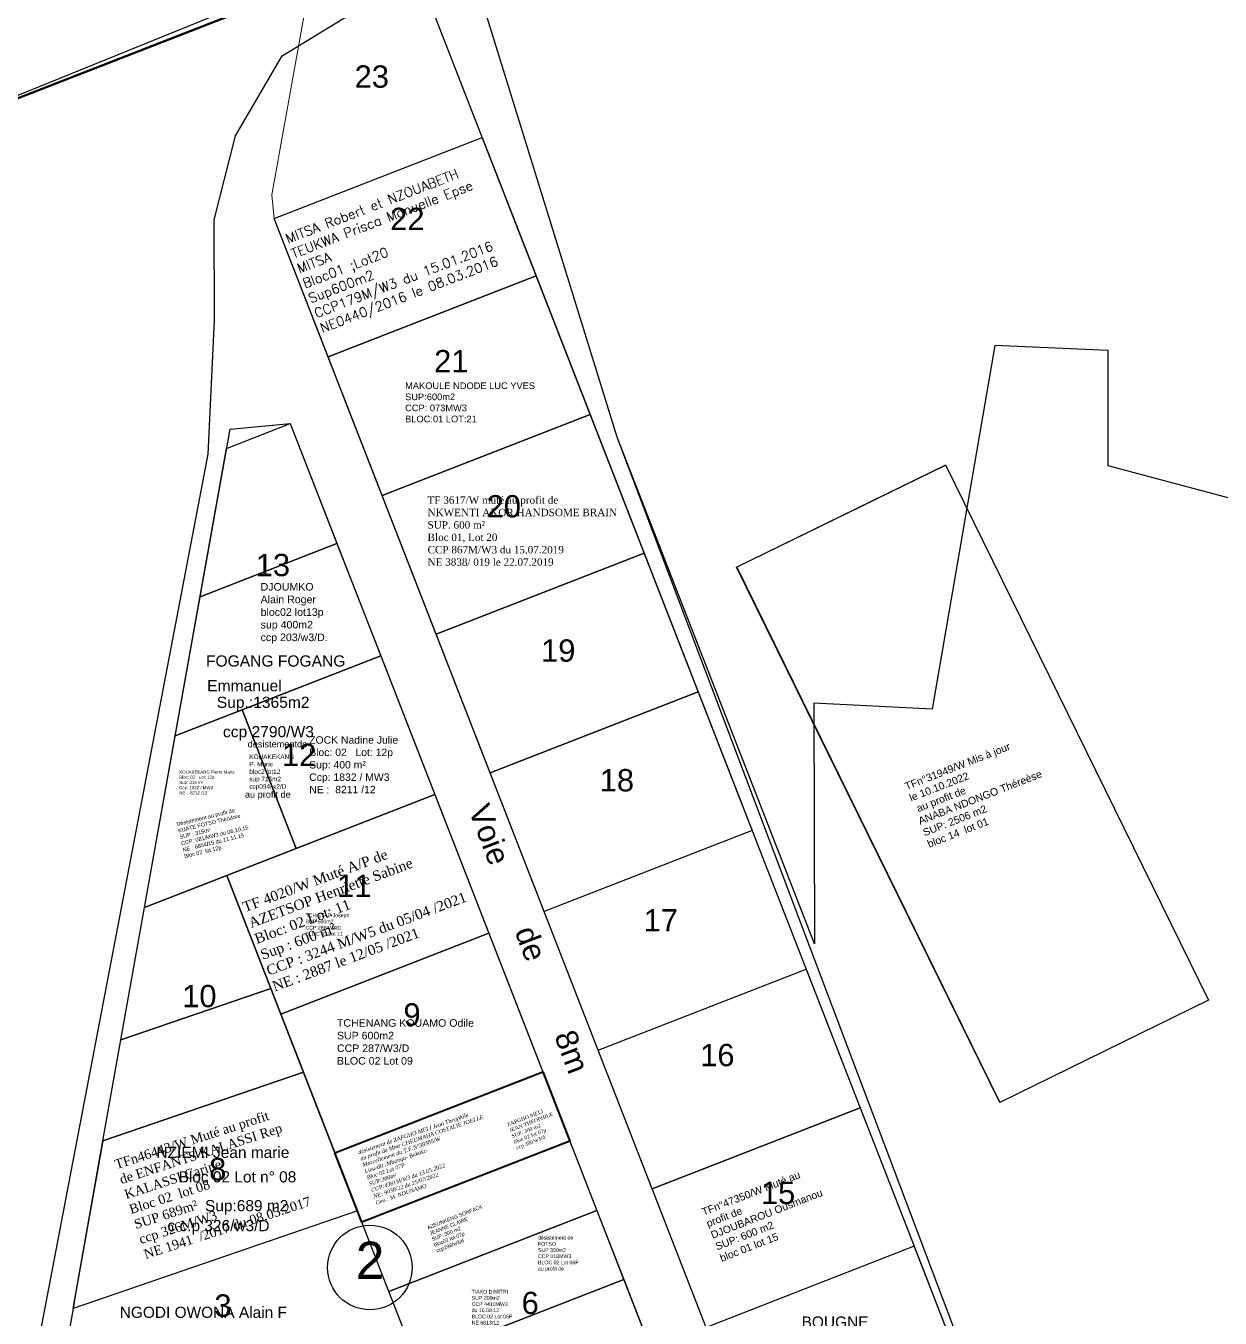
# Model space of a CAD drawing. Header units: millimetres. Extents: x 587399 to 927168, y 438565 to 1444955.
# Drawn here: x 923348.7 to 923509.2, y 1443378.3 to 1443552.1 of the extents above; entities that cross this region are included whole.
import ezdxf
from ezdxf.enums import TextEntityAlignment as Align

# ---------------------------------------------------------------- set-up
doc = ezdxf.new("R2010")
doc.units = ezdxf.units.MM
doc.header["$LTSCALE"] = 2
for name, color, linetype in [('Dossiers Annulés TF TAKAM', 250, 'Continuous'), ('end maj 26 02 2021', 7, 'Continuous'), ('MAJ AVRIL 2021', 7, 'Continuous'), ('TF Annulés', 8, 'Continuous')]:
    doc.layers.add(name, color=color, linetype=linetype)
doc.styles.add('Arial 1.0', font='arial.ttf', dxfattribs={"width": 0.99, "height": 0.5})
doc.styles.add('RomanS', font='romans.shx')
doc.styles.get("Standard").update_dxf_attribs({"font": 'arial.ttf'})
doc.styles.add('Times 1.0', font='times.ttf', dxfattribs={"width": 0.99, "height": 1})

msp = doc.modelspace()

# ---------------------------------------------------------------- linework, layer by layer
at = {"color": 6, "lineweight": 40, "flags": 128}
msp.add_lwpolyline([(923418.188, 1443411.473), (923421.818, 1443402.155), (923393.864, 1443391.266), (923390.234, 1443400.584)], close=True, dxfattribs=at)
at = {"layer": 'Dossiers Annulés TF TAKAM', "color": 6, "lineweight": 30, "ltscale": 0.0014, "flags": 128}
msp.add_lwpolyline([(923611.103, 1443650.353), (923725.758, 1443360.88), (923507.795, 1443286.127), (923428.2, 1443496.77), (923406.63, 1443566.42)], close=True, dxfattribs=at)
at = {"layer": 'end maj 26 02 2021', "color": 3, "linetype": 'ByBlock'}
msp.add_line((923287.133, 1443518.131), (923449.074, 1443583.984), dxfattribs=at)
at = {"layer": 'end maj 26 02 2021', "color": 4, "linetype": 'ByBlock'}
for p, q in [((923399.61, 1443563.86), (923460.856, 1443406.63)), ((923399.61, 1443563.86), (923460.856, 1443406.63)), ((923468.108, 1443388.011), (923507.79, 1443286.14)), ((923468.108, 1443388.011), (923507.79, 1443286.14))]:
    msp.add_line(p, q, dxfattribs=at)
at = {"layer": 'end maj 26 02 2021', "linetype": 'ByBlock', "lineweight": 20}
for p, q in [((923381.789, 1443529.369), (923387.037, 1443558.755)), ((923382.087, 1443526.193), (923381.789, 1443529.369)), ((923376.158, 1443497.837), (923384.239, 1443498.626)), ((923384.239, 1443498.626), (923438.032, 1443360.531))]:
    msp.add_line(p, q, dxfattribs=at)
at = {"layer": 'end maj 26 02 2021', "color": 3, "linetype": 'ByBlock', "lineweight": 20}
for p, q in [((923410.041, 1443537.082), (923382.087, 1443526.193)), ((923417.3, 1443518.446), (923389.346, 1443507.557)), ((923424.559, 1443499.81), (923396.605, 1443488.921)), ((923431.819, 1443481.174), (923403.865, 1443470.285)), ((923396.41, 1443467.381), (923368.798, 1443456.626)), ((923439.078, 1443462.538), (923411.124, 1443451.649)), ((923403.669, 1443448.745), (923364.679, 1443433.557)), ((923446.337, 1443443.902), (923418.383, 1443433.013)), ((923375.715, 1443437.856), (923411.444, 1443346.133)), ((923410.929, 1443430.109), (923382.975, 1443419.22)), ((923453.596, 1443425.266), (923425.642, 1443414.377)), ((923386.015, 1443411.414), (923359.075, 1443402.176)), ((923425.447, 1443392.837), (923397.493, 1443381.948))]:
    msp.add_line(p, q, dxfattribs=at)
at = {"layer": 'end maj 26 02 2021', "linetype": 'ByBlock'}
for p, q in [((923432.902, 1443395.741), (923382.087, 1443526.193)), ((923376.158, 1443497.837), (923384.239, 1443498.626)), ((923384.239, 1443498.626), (923403.67, 1443448.743)), ((923364.678, 1443433.555), (923376.158, 1443497.837)), ((923403.67, 1443448.743), (923364.678, 1443433.555)), ((923418.188, 1443411.473), (923390.234, 1443400.584)), ((923359.074, 1443402.176), (923355.355, 1443381.348)), ((923434.023, 1443392.863), (923433.994, 1443392.937)), ((923468.115, 1443387.995), (923475.822, 1443368.208)), ((923468.115, 1443387.995), (923475.822, 1443368.208)), ((923355.355, 1443381.348), (923355.053, 1443379.654)), ((923355.355, 1443381.347), (923355.355, 1443381.347))]:
    msp.add_line(p, q, dxfattribs=at)
at = {"layer": 'end maj 26 02 2021', "color": 2, "linetype": 'ByBlock', "lineweight": 50, "ltscale": 0.0014, "flags": 128}
msp.add_lwpolyline([(923614.333, 1443642.287), (923626.35, 1443637.457), (923644.252, 1443611.185), (923935.141, 1442863.592), (923972.548, 1442778.381), (924016.972, 1442698.596), (924028.818, 1442680.362), (924035.937, 1442657.451), (924041.887, 1442629.718), (924034.273, 1442318.726), (923662.275, 1442331.869), (923559.098, 1442327.021), (923447.66, 1442296.73), (923146.118, 1442188.529), (923038.064, 1442136.459), (922975.999, 1442199.414), (922520.172, 1443111.88), (922562.844, 1443135.084), (922819.905, 1443291.35), (923038.98, 1443416.78), (923325.784, 1443533.848), (923601.592, 1443641.276)], close=True, dxfattribs=at)
at = {"layer": 'end maj 26 02 2021', "color": 2, "linetype": 'ByBlock', "lineweight": 30}
msp.add_lwpolyline([(923182.953, 1442498.138), (923373.219, 1443494.474), (923374.079, 1443512.513), (923374.024, 1443525.983), (923376.881, 1443537.277), (923383.165, 1443548.044), (923394.767, 1443555.097), (923601.592, 1443641.276), (923616.593, 1443642.466), (923626.35, 1443637.457), (923635.06, 1443626.737), (923644.252, 1443611.185), (923896.918, 1442962.277), (923935.141, 1442863.592), (923957.85, 1442809.847), (923972.548, 1442778.381), (923990.796, 1442745.626), (924016.972, 1442698.596), (924028.818, 1442680.362), (924035.937, 1442657.451), (924041.887, 1442629.718), (924040.934, 1442570.89), (924038.26, 1442499.365)], dxfattribs=at)
at = {"layer": 'end maj 26 02 2021', "color": 6, "linetype": 'ByBlock', "lineweight": -3, "ltscale": 0.0014, "flags": 128}
msp.add_lwpolyline([(923512.33, 1443488.06), (923494.19, 1443492.91), (923494.19, 1443508.44), (923478.97, 1443509.08), (923470.55, 1443460.23), (923454.61, 1443461.001), (923454.73, 1443428.66), (923428.2, 1443496.77), (923406.63, 1443566.42), (923471.02, 1443592.9), (923499.86, 1443595.1), (923591.03, 1443635.19)], dxfattribs=at)
at = {"layer": 'end maj 26 02 2021', "color": 150, "linetype": 'ByBlock', "lineweight": -3, "ltscale": 0.0014, "flags": 128}
msp.add_lwpolyline([(923410.041, 1443537.082), (923417.3, 1443518.446), (923389.346, 1443507.557), (923382.087, 1443526.193)], close=True, dxfattribs=at)
at = {"layer": 'end maj 26 02 2021', "linetype": 'ByBlock', "flags": 128}
for points in [[(923417.3, 1443518.446), (923424.559, 1443499.81), (923396.605, 1443488.921), (923389.346, 1443507.557)], [(923384.252, 1443498.595), (923403.67, 1443448.743), (923364.678, 1443433.555), (923375.698, 1443495.263)], [(923384.239, 1443498.626), (923390.529, 1443482.48), (923372.136, 1443475.316), (923376.158, 1443497.837)], [(923424.559, 1443499.81), (923431.819, 1443481.174), (923403.865, 1443470.285), (923396.605, 1443488.921)], [(923390.529, 1443482.48), (923396.41, 1443467.381), (923368.798, 1443456.626), (923372.136, 1443475.316)], [(923431.819, 1443481.174), (923439.078, 1443462.538), (923411.124, 1443451.649), (923403.865, 1443470.285)], [(923396.41, 1443467.381), (923403.67, 1443448.743), (923364.678, 1443433.555), (923368.798, 1443456.626)], [(923396.41, 1443467.381), (923403.67, 1443448.743), (923385.036, 1443441.485), (923377.776, 1443460.123)], [(923439.078, 1443462.538), (923446.337, 1443443.902), (923418.383, 1443433.013), (923411.124, 1443451.649)], [(923439.078, 1443462.538), (923446.337, 1443443.902), (923418.383, 1443433.013), (923411.124, 1443451.649)], [(923377.776, 1443460.123), (923385.036, 1443441.485), (923364.678, 1443433.555), (923368.798, 1443456.626)], [(923403.669, 1443448.745), (923410.929, 1443430.109), (923382.975, 1443419.22), (923375.715, 1443437.856)], [(923375.715, 1443437.856), (923381.636, 1443422.657), (923361.499, 1443415.752), (923364.679, 1443433.557)], [(923410.929, 1443430.109), (923418.188, 1443411.473), (923390.234, 1443400.584), (923382.975, 1443419.22)], [(923410.929, 1443430.109), (923418.188, 1443411.473), (923390.234, 1443400.584), (923382.975, 1443419.22)], [(923453.596, 1443425.266), (923460.856, 1443406.63), (923432.902, 1443395.741), (923425.642, 1443414.377)], [(923381.636, 1443422.657), (923386.015, 1443411.414), (923359.074, 1443402.176), (923361.499, 1443415.752)], [(923418.188, 1443411.473), (923421.818, 1443402.155), (923393.864, 1443391.266), (923390.234, 1443400.584)], [(923429.077, 1443383.519), (923432.707, 1443374.201), (923404.752, 1443363.312), (923401.123, 1443372.63)]]:
    msp.add_lwpolyline(points, close=True, dxfattribs=at)
at = {"layer": 'end maj 26 02 2021', "color": 3, "linetype": 'ByBlock', "lineweight": -3, "ltscale": 0.0014, "flags": 128}
msp.add_lwpolyline([(923424.559, 1443499.81), (923431.819, 1443481.174), (923403.865, 1443470.285), (923396.605, 1443488.921)], close=True, dxfattribs=at)
at = {"layer": 'end maj 26 02 2021', "color": 5, "linetype": 'ByBlock', "flags": 128}
msp.add_lwpolyline([(923396.41, 1443467.381), (923403.67, 1443448.743), (923364.678, 1443433.555), (923368.798, 1443456.626)], close=True, dxfattribs=at)
at = {"layer": 'end maj 26 02 2021', "linetype": 'ByBlock', "lineweight": -3, "ltscale": 0.0014, "flags": 128}
msp.add_lwpolyline([(923377.776, 1443460.123), (923385.036, 1443441.485), (923364.679, 1443433.557), (923368.798, 1443456.626)], close=True, dxfattribs=at)
at = {"layer": 'end maj 26 02 2021', "linetype": 'ByBlock', "ltscale": 0.0014, "flags": 128}
for points in [[(923386.015, 1443411.414), (923393.281, 1443392.762), (923355.052, 1443379.654), (923359.075, 1443402.176)], [(923425.447, 1443392.837), (923429.077, 1443383.519), (923401.123, 1443372.63), (923397.493, 1443381.948)]]:
    msp.add_lwpolyline(points, close=True, dxfattribs=at)
at = {"layer": 'end maj 26 02 2021', "color": 3, "linetype": 'ByBlock', "flags": 128}
msp.add_lwpolyline([(923460.856, 1443406.63), (923468.108, 1443388.011), (923440.161, 1443377.105), (923432.902, 1443395.741)], close=True, dxfattribs=at)
at = {"layer": 'end maj 26 02 2021', "linetype": 'ByBlock', "flags": 128}
for points in [[(923421.818, 1443402.155), (923425.447, 1443392.837), (923397.493, 1443381.948), (923393.864, 1443391.266)], [(923393.281, 1443392.762), (923355.053, 1443379.654), (923351.038, 1443357.154)]]:
    msp.add_lwpolyline(points, dxfattribs=at)
at = {"layer": 'end maj 26 02 2021', "linetype": 'ByBlock'}
msp.add_circle((923394.956, 1443385.151), 5.685, dxfattribs=at)
at = {"layer": 'MAJ AVRIL 2021', "flags": 128}
for points in [[(923403.67, 1443448.75), (923410.93, 1443430.11), (923382.98, 1443419.22), (923375.72, 1443437.86)], [(923386.016, 1443411.414), (923393.281, 1443392.762), (923355.052, 1443379.654), (923359.075, 1443402.176)]]:
    msp.add_lwpolyline(points, close=True, dxfattribs=at)
at = {"layer": 'TF Annulés', "color": 6, "lineweight": 30, "ltscale": 0.0014}
for p, q in [((923472.314, 1443493.031), (923444.254, 1443479.281)), ((923444.254, 1443479.281), (923479.61, 1443407.32)), ((923507.67, 1443421.07), (923479.61, 1443407.32))]:
    msp.add_line(p, q, dxfattribs=at)
at = {"layer": 'TF Annulés', "color": 6, "lineweight": 30, "ltscale": 0.0014, "flags": 128}
for points in [[(923472.3, 1443493.06), (923507.67, 1443421.07), (923479.61, 1443407.32), (923444.24, 1443479.31), (923472.314, 1443493.031)], [(923472.3, 1443493.06), (923507.67, 1443421.07), (923479.61, 1443407.32)]]:
    msp.add_lwpolyline(points, dxfattribs=at)

# ---------------------------------------------------------------- texts
at = {"color": 7, "insert": (923393.302, 1443400.872), "char_height": 0.53818, "width": 843.08569, "attachment_point": 1, "rotation": 18.95135}
msp.add_mtext('{\\fTimes New Roman|b0|i1|c0|p18;\\C0;désistement de ZAPGHO MELI Jean Theophile\\Pau profit de Mme CHEUMAHA COSTALIE JOELLE\\PMorcellement du T.F.N°38385/W\\P\\C7;Lieu-dit :Mbanga- Bakoko\\PBloc 02 Lot 07P\\PSUP:300m²\\PCCP:4381M/W3 du 13.05.2022\\PNE: 9038/22 du 25/07/2022\\PGeo : M. NOUNAMO}', dxfattribs=at)
at = {"layer": 'end maj 26 02 2021', "linetype": 'ByBlock', "style": 'Arial 1.0', "width": 0.99}
for s, height, p in [('23', 3, (923395.21, 1443545.254)), ('22', 3, (923399.993, 1443526.138)), ('21', 3, (923405.901, 1443507.023)), ('20', 3, (923412.958, 1443487.485)), ('13', 3, (923381.917, 1443479.589)), ('19', 3, (923420.273, 1443468.088)), ('12', 3, (923385.446, 1443454.082)), ('18', 3, (923428.152, 1443450.659)), ('11', 3, (923392.857, 1443436.453)), ('17', 3, (923434.061, 1443431.826)), ('10', 3, (923372.035, 1443421.644)), ('9', 3, (923400.62, 1443419.176)), ('16', 3, (923441.656, 1443413.714)), ('8', 3, (923374.506, 1443398.373)), ('15', 3, (923449.816, 1443395.161)), ('2', 5, (923394.979, 1443386.162)), ('3', 3, (923375.212, 1443380.039)), ('6', 3, (923416.501, 1443380.39))]:
    msp.add_text(s, height=height, dxfattribs=at).set_placement(p, align=Align.MIDDLE)
at = {"layer": 'end maj 26 02 2021', "color": 7, "linetype": 'ByBlock'}
for s, p in [('FOGANG FOGANG ', (923372.923, 1443465.941)), ('Emmanuel', (923373.089, 1443462.611)), ('Sup.:1365m2', (923374.38, 1443460.385)), ('ccp 2790/W3', (923375.208, 1443456.433))]:
    msp.add_text(s, height=1.5, dxfattribs=at).set_placement(p)
at = {"layer": 'end maj 26 02 2021', "color": 1, "linetype": 'ByBlock', "ltscale": 0.0014}
for s, height, p in [('desistementde', 0.88145, (923378.526, 1443455.07)), ('KOUAKEKANG', 0.617, (923378.748, 1443453.506)), ('bloc2 lot12', 0.61701, (923378.748, 1443451.508)), ('P. Marie', 0.617, (923378.748, 1443452.507)), ('sup 715m2', 0.617, (923378.748, 1443450.509)), ('ccp094/w2/D', 0.61701, (923378.748, 1443449.51)), ('au profit de', 0.88145, (923378.16, 1443448.309))]:
    msp.add_text(s, height=height, dxfattribs=at).set_placement(p)
at = {"layer": 'end maj 26 02 2021', "linetype": 'ByBlock', "lineweight": 30, "style": 'Arial 1.0', "width": 0.99}
msp.add_text('Voie        de         8m', height=3, rotation=290.7803, dxfattribs=at).set_placement((923408.16, 1443446.718))
at = {"layer": 'end maj 26 02 2021', "linetype": 'ByBlock', "width": 0.99}
for s, p in [('NZIEMI Jean marie', (923375.204, 1443400.634)), ('NGODI OWONA Alain F', (923372.569, 1443379.13)), ('BOUGNE', (923457.478, 1443377.82))]:
    msp.add_text(s, height=1.5, dxfattribs=at).set_placement(p, align=Align.MIDDLE_CENTER)
for s, p in [('Bloc 02 Lot n° 08', (923377.154, 1443398.091)), ('Sup:689 m2', (923378.392, 1443394.215)), ('c.c.p 326/w3/D', (923374.612, 1443391.533))]:
    msp.add_text(s, height=1.5, dxfattribs=at).set_placement(p, align=Align.TOP_CENTER)
at = {"layer": 'end maj 26 02 2021', "linetype": 'ByBlock', "insert": (923383.463, 1443523.991), "char_height": 1.2888, "width": 40.531, "attachment_point": 1, "rotation": 21.05793, "style": 'RomanS'}
msp.add_mtext('MITSA Robert et NZOUABETH \\PTEUKWA Prisca Manuelle Epse \\PMITSA \\PBloc01 ;Lot20\\PSup600m2\\PCCP179M/W3 du 15.01.2016\\PNE0440/2016 le 08.03.2016', dxfattribs=at)
at = {"layer": 'end maj 26 02 2021', "linetype": 'ByBlock', "attachment_point": 4}
for s, insert, char_height in [('MAKOULE NDODE LUC YVES\\PSUP:600m2\\PCCP: 073MW3\\PBLOC:01 LOT:21\\P                              ', (923399.689, 1443500.702), 0.89282), ('TCHIETAP Joseph\\PSUP 600m2\\PCCP 286/W3/D\\PBLOC 02 Lot 11\\P                              ', (923386.303, 1443430.826), 0.5), ('{\\C1;désistement de \\P}FOTSO\\PSUP 300m2\\PCCP 018MW3\\PBLOC 02 Lot 06P\\P{\\C1;au profit de\\P}                              ', (923417.552, 1443386.59), 0.5), ('TIAKO DIMITRI\\PSUP 300m2\\PCCP 4410MW3\\Pdu 16.08.12\\PBLOC 02 Lot 06P\\PNE 6813/12\\P                              ', (923408.634, 1443379.398), 0.5)]:
    msp.add_mtext(s, dxfattribs=dict(at, insert=insert, char_height=char_height))
at = {"layer": 'end maj 26 02 2021', "color": 150, "linetype": 'ByBlock', "lineweight": -3, "ltscale": 0.0014, "insert": (923402.709, 1443488.82), "char_height": 1, "width": 38.42184, "attachment_point": 1, "style": 'Times 1.0'}
msp.add_mtext('{\\C1;TF 3617/W muté au profit de\\C256;\\PNKWENTI AKOR HANDSOME BRAIN\\PSUP. 600 m²\\PBloc 01, Lot 20\\PCCP 867M/W3 du 15.07.2019\\PNE 3838/ 019 le 22.07.2019}', dxfattribs=at)
at = {"layer": 'end maj 26 02 2021', "linetype": 'ByBlock', "attachment_point": 1}
for s, insert, char_height, width in [('DJOUMKO \\PAlain Roger\\Pbloc02 lot13p\\Psup 400m2 \\Pccp 203/w3/D.', (923380.27, 1443477.168), 1.0185, 114.43883), ('{\\fArial|b0|i0|c0|p34;ZOCK Nadine Julie\\PBloc: 02   Lot: 12p\\PSup: 400 m²\\PCcp: 1832 / MW3\\PNE :  8211 /12}', (923386.801, 1443456.57), 1, 13.9321), ('{\\fArial|b0|i0|c0|p34;KOUAKEKANG Pierre Marie\\PBloc: 02   Lot: 12p\\PSup: 315 m²\\PCcp: 1832 / MW3\\PNE :  8212 /12}', (923369.332, 1443451.973), 0.42, 8.35926), ('TCHENANG KOUAMO Odile\\PSUP 600m2\\PCCP 287/W3/D\\PBLOC 02 Lot 09\\P                              ', (923390.527, 1443418.535), 1.0185, 114.43883)]:
    msp.add_mtext(s, dxfattribs=dict(at, insert=insert, char_height=char_height, width=width))
for s, insert, char_height, width, rotation in [('{\\C6;TFn°31949/W Mis à jour\\Ple 10.10.2022\\P au profit de \\P\\C7;ANABA NDONGO Théreèse\\PSUP: 2506 m2\\Pbloc 14  lot 01}', (923466.726, 1443450.255), 1, 54.9778, 21.357), ('{\\fArial|b0|i0|c0|p34;\\C1;Désistement au profit de\\P\\C7;KUATE FOTSO Théodore\\PSUP : 315m²\\PCCP: 081/MW3 du 06.10.15\\PNE : 6654/15 du 11.11.15\\PBloc 02  lot 12p}', (923368.905, 1443444.988), 0.5307, 46.495, 13.71474), ('{\\fTimes New Roman|b0|i0|c186|p18;ZAPGHO MELI\\PJEAN THEOPHILE\\PSUP: 300 m2\\Pbloc 02 lot 07p\\Pccp 300/w3/d}', (923413.327, 1443404.565), 0.5, 54.9778, 21.35484), ('{\\C1;TFn°47350/W Muté au \\Pprofit de} \\P{\\C7;DJOUBAROU Ousmanou \\PSUP: 600 m2\\Pbloc 01 lot 15}', (923439.442, 1443393.034), 1, 54.9778, 21.357), ('AZEUNKENG SONFACK\\PJEANNE CLAIRE\\PSUP: 300 m2\\Pbloc02 lot 07p\\Pccp298/w3/d', (923402.592, 1443390.725), 0.5, 27.4889, 21.35484)]:
    msp.add_mtext(s, dxfattribs=dict(at, insert=insert, char_height=char_height, width=width, rotation=rotation))
at = {"layer": 'end maj 26 02 2021', "color": 150, "linetype": 'ByBlock', "lineweight": -3, "ltscale": 0.0014, "insert": (923360.512, 1443399.572), "char_height": 1.26968, "width": 28.96876, "attachment_point": 1, "rotation": 17.9141, "style": 'Times 1.0'}
msp.add_mtext('{\\C1;TFn46443/W Muté au profit\\Pde ENFANTS KALASSI Rep KALASSI Carine\\P}Bloc 02  lot 08\\PSUP 689m²\\Pccp 326M/W3\\PNE 1941  /2017 du 08.05.2017', dxfattribs=at)
at = {"layer": 'MAJ AVRIL 2021', "insert": (923377.684, 1443434.18), "char_height": 1.36642, "attachment_point": 1, "rotation": 20.56359}
msp.add_mtext('\\A1;{\\fGeorgia|b0|i0|c0|p18;\\C0;TF 4020/W Muté A/P de \\P\\C256;AZETSOP Henriette Sabine\\PBloc: 02 Lot: 11 \\PSup : 600 m²\\PCCP : 3244 M/W5 du 05/04 /2021\\PNE : 2887 le 12/05 /2021}', dxfattribs=at)

doc.saveas('drawing.dxf')
